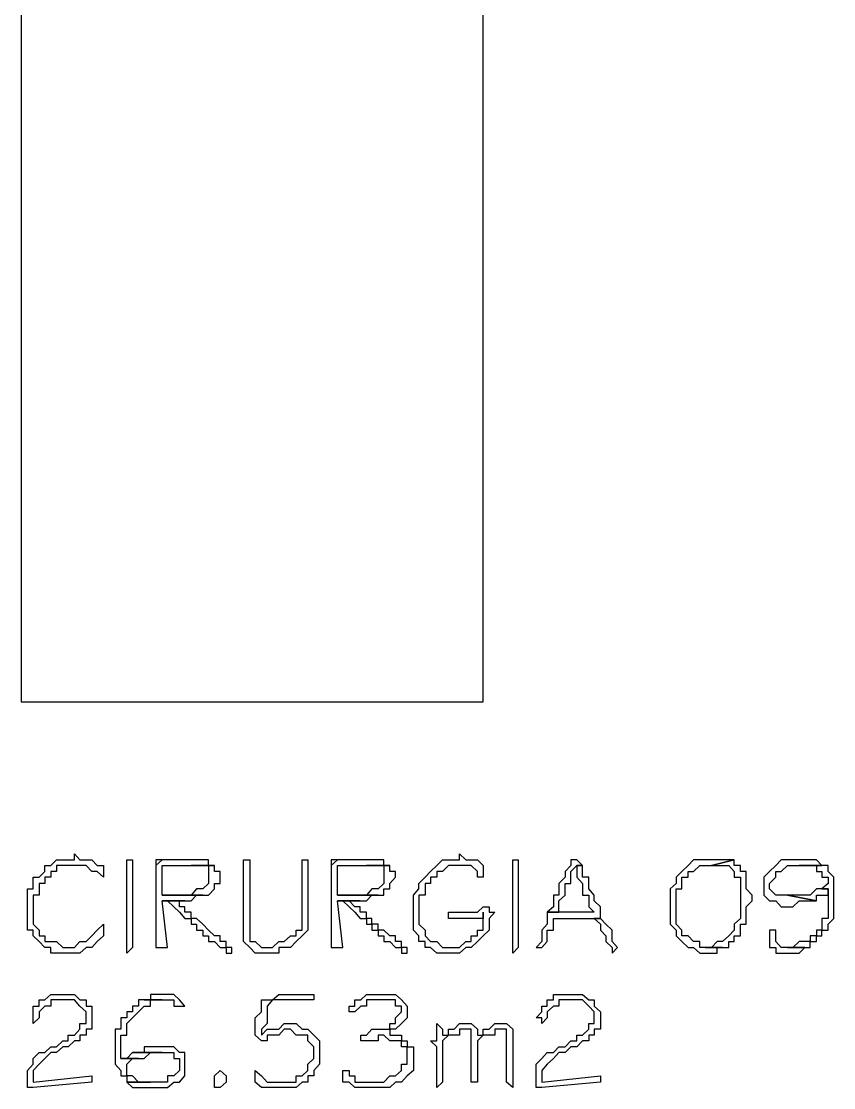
# Model space of a CAD drawing. Header units: millimetres. Extents: x -518.8 to -461.2, y 3.5 to 44.2.
# Drawn here: x -488.666 to -487.781, y 21.071 to 22.233 of the extents above; entities that cross this region are included whole.
import ezdxf

# ---------------------------------------------------------------- set-up
doc = ezdxf.new("R2010")
doc.units = ezdxf.units.MM
doc.header["$MEASUREMENT"] = 0
doc.layers.add('151', color=151, linetype='Continuous')
doc.layers.add('MYSOLIDS', color=7, linetype='Continuous')

msp = doc.modelspace()

# ---------------------------------------------------------------- linework, layer by layer
at = {"layer": '151'}
msp.add_lwpolyline([(-488.6662, 23.3947), (-488.6662, 21.4917), (-488.1632, 21.4917), (-488.1632, 23.3947), (-488.6662, 23.3947)], dxfattribs=at)
at = {"layer": 'MYSOLIDS'}
for points in [[(-488.6083, 21.3135), (-488.6151, 21.3135), (-488.6151, 21.3135), (-488.6211, 21.3135), (-488.6278, 21.3135), (-488.6278, 21.3067), (-488.6339, 21.3067), (-488.6339, 21.3007), (-488.6406, 21.3007), (-488.6406, 21.3007), (-488.6406, 21.2939), (-488.6466, 21.2939), (-488.6466, 21.2879), (-488.6466, 21.2812), (-488.6466, 21.2812), (-488.6534, 21.2812), (-488.6534, 21.2751), (-488.6534, 21.2684), (-488.6534, 21.2624), (-488.6534, 21.2624), (-488.6534, 21.2556), (-488.6534, 21.2496), (-488.6466, 21.2428), (-488.6466, 21.2428), (-488.6466, 21.2368), (-488.6406, 21.2368), (-488.6406, 21.2308), (-488.6339, 21.2308), (-488.6339, 21.2308), (-488.6278, 21.2308), (-488.6211, 21.224), (-488.6211, 21.224), (-488.6151, 21.224), (-488.6083, 21.224), (-488.6083, 21.224), (-488.6023, 21.2308), (-488.6023, 21.2308), (-488.5955, 21.2308), (-488.5955, 21.2308), (-488.5895, 21.2368), (-488.5895, 21.2368), (-488.5835, 21.2428), (-488.5835, 21.2428), (-488.5767, 21.2496), (-488.5767, 21.2496), (-488.5767, 21.2496), (-488.5767, 21.2496), (-488.5767, 21.2428), (-488.5767, 21.2428), (-488.5767, 21.2428), (-488.5767, 21.2368), (-488.5767, 21.2368), (-488.5835, 21.2308), (-488.5835, 21.2308), (-488.5895, 21.224), (-488.5955, 21.224), (-488.5955, 21.224), (-488.5955, 21.224), (-488.6023, 21.218), (-488.6083, 21.218), (-488.6083, 21.218), (-488.6151, 21.218), (-488.6151, 21.218), (-488.6211, 21.218), (-488.6278, 21.218), (-488.6339, 21.218), (-488.6339, 21.224), (-488.6406, 21.224), (-488.6406, 21.224), (-488.6466, 21.2308), (-488.6466, 21.2308), (-488.6534, 21.2368), (-488.6534, 21.2368), (-488.6534, 21.2428), (-488.6594, 21.2428), (-488.6594, 21.2496), (-488.6594, 21.2556), (-488.6594, 21.2624), (-488.6594, 21.2624), (-488.6594, 21.2684), (-488.6594, 21.2751), (-488.6594, 21.2751), (-488.6594, 21.2812), (-488.6594, 21.2879), (-488.6534, 21.2879), (-488.6534, 21.2939), (-488.6534, 21.3007), (-488.6466, 21.3007), (-488.6466, 21.3007), (-488.6406, 21.3067), (-488.6406, 21.3135), (-488.6339, 21.3135), (-488.6339, 21.3135), (-488.6278, 21.3195), (-488.6211, 21.3195), (-488.6211, 21.3195), (-488.6151, 21.3195), (-488.6083, 21.3195), (-488.6083, 21.3263), (-488.6023, 21.3195), (-488.6023, 21.3195), (-488.5955, 21.3195), (-488.5895, 21.3195), (-488.5895, 21.3195), (-488.5835, 21.3135), (-488.5767, 21.3135), (-488.5767, 21.3135), (-488.5767, 21.3067), (-488.5767, 21.3067), (-488.5767, 21.3067), (-488.5767, 21.3067), (-488.5767, 21.3007), (-488.5767, 21.3007), (-488.5835, 21.3067), (-488.5835, 21.3067), (-488.5835, 21.3067), (-488.5835, 21.3067), (-488.5895, 21.3067), (-488.5955, 21.3135), (-488.5955, 21.3135), (-488.6023, 21.3135), (-488.6023, 21.3135), (-488.6083, 21.3135), (-488.6083, 21.3135), (-488.6083, 21.3135), (-488.6083, 21.3135)], [(-488.5451, 21.2624), (-488.5451, 21.2556), (-488.5451, 21.2556), (-488.5451, 21.2496), (-488.5451, 21.2428), (-488.5451, 21.2428), (-488.5451, 21.2308), (-488.5451, 21.2308), (-488.5451, 21.224), (-488.5451, 21.224), (-488.5451, 21.224), (-488.5451, 21.224), (-488.5511, 21.218), (-488.5511, 21.218), (-488.5511, 21.224), (-488.5511, 21.224), (-488.5511, 21.224), (-488.5511, 21.224), (-488.5511, 21.224), (-488.5511, 21.224), (-488.5511, 21.2308), (-488.5511, 21.2308), (-488.5511, 21.2368), (-488.5511, 21.2428), (-488.5511, 21.2496), (-488.5511, 21.2496), (-488.5511, 21.2556), (-488.5511, 21.2624), (-488.5511, 21.2624), (-488.5511, 21.2684), (-488.5511, 21.2751), (-488.5511, 21.2812), (-488.5511, 21.2879), (-488.5511, 21.2879), (-488.5511, 21.2939), (-488.5511, 21.3007), (-488.5511, 21.3007), (-488.5511, 21.3067), (-488.5511, 21.3135), (-488.5511, 21.3135), (-488.5511, 21.3135), (-488.5511, 21.3135), (-488.5511, 21.3195), (-488.5511, 21.3195), (-488.5511, 21.3195), (-488.5511, 21.3195), (-488.5451, 21.3195), (-488.5451, 21.3195), (-488.5451, 21.3135), (-488.5451, 21.3135), (-488.5451, 21.3135), (-488.5451, 21.3135), (-488.5451, 21.3067), (-488.5451, 21.3007), (-488.5451, 21.3007), (-488.5451, 21.2939), (-488.5451, 21.2879), (-488.5451, 21.2812), (-488.5451, 21.2812), (-488.5451, 21.2751), (-488.5451, 21.2684), (-488.5451, 21.2624), (-488.5451, 21.2624), (-488.5451, 21.2624), (-488.5451, 21.2624), (-488.5451, 21.2624)], [(-488.4752, 21.3195), (-488.4752, 21.3195), (-488.4812, 21.3195), (-488.488, 21.3195), (-488.494, 21.3195), (-488.494, 21.3195), (-488.494, 21.3195), (-488.5, 21.3195), (-488.5068, 21.3195), (-488.5128, 21.3195), (-488.5196, 21.3135), (-488.5196, 21.224), (-488.5128, 21.224), (-488.5128, 21.224), (-488.5068, 21.224), (-488.5068, 21.224), (-488.5068, 21.224), (-488.5128, 21.2751), (-488.488, 21.2751), (-488.4812, 21.2751), (-488.4812, 21.2751), (-488.4752, 21.2812), (-488.4684, 21.2812), (-488.4684, 21.2812), (-488.5128, 21.2812), (-488.5128, 21.3135), (-488.5128, 21.3135), (-488.5068, 21.3135), (-488.5, 21.3135), (-488.494, 21.3135), (-488.494, 21.3135), (-488.488, 21.3135), (-488.4812, 21.3135), (-488.4812, 21.3135), (-488.4557, 21.3135), (-488.4624, 21.3135), (-488.4624, 21.3195), (-488.4684, 21.3195), (-488.4752, 21.3195), (-488.4752, 21.3195), (-488.4752, 21.3195)], [(-488.5128, 21.3195), (-488.5196, 21.3195), (-488.5196, 21.3135), (-488.5128, 21.3195), (-488.5128, 21.3195), (-488.5128, 21.3195), (-488.5128, 21.3195)], [(-488.4241, 21.3135), (-488.4241, 21.3195), (-488.4241, 21.3195), (-488.4241, 21.3195), (-488.4241, 21.3195), (-488.4173, 21.3195), (-488.4173, 21.3195), (-488.4173, 21.3135), (-488.4173, 21.3135), (-488.4173, 21.2496), (-488.4173, 21.2428), (-488.4173, 21.2368), (-488.4173, 21.2308), (-488.4113, 21.2308), (-488.4113, 21.2308), (-488.4045, 21.224), (-488.4045, 21.224), (-488.4045, 21.224), (-488.3985, 21.224), (-488.3925, 21.224), (-488.3857, 21.2308), (-488.3857, 21.2308), (-488.3797, 21.2308), (-488.3797, 21.2308), (-488.373, 21.2368), (-488.3669, 21.2368), (-488.3669, 21.2428), (-488.3669, 21.2428), (-488.3602, 21.2428), (-488.3602, 21.2496), (-488.3602, 21.2496), (-488.3602, 21.2556), (-488.3602, 21.2556), (-488.3602, 21.2624), (-488.3602, 21.2684), (-488.3602, 21.2751), (-488.3602, 21.2812), (-488.3602, 21.2879), (-488.3602, 21.2879), (-488.3602, 21.2939), (-488.3602, 21.3007), (-488.3602, 21.3007), (-488.3602, 21.3067), (-488.3602, 21.3135), (-488.3602, 21.3135), (-488.3602, 21.3135), (-488.3602, 21.3195), (-488.3602, 21.3195), (-488.3602, 21.3195), (-488.3602, 21.3195), (-488.3542, 21.3195), (-488.3542, 21.3195), (-488.3542, 21.3135), (-488.3542, 21.3067), (-488.3542, 21.3067), (-488.3542, 21.3007), (-488.3542, 21.2939), (-488.3542, 21.2879), (-488.3542, 21.2812), (-488.3542, 21.2751), (-488.3542, 21.2684), (-488.3542, 21.2624), (-488.3542, 21.2624), (-488.3542, 21.2556), (-488.3542, 21.2556), (-488.3542, 21.2496), (-488.3542, 21.2428), (-488.3542, 21.2428), (-488.3542, 21.2428), (-488.3602, 21.2368), (-488.3602, 21.2368), (-488.3669, 21.2308), (-488.3669, 21.2308), (-488.373, 21.224), (-488.373, 21.224), (-488.3797, 21.224), (-488.3857, 21.224), (-488.3857, 21.218), (-488.3925, 21.218), (-488.3985, 21.218), (-488.3985, 21.218), (-488.4045, 21.218), (-488.4045, 21.218), (-488.4113, 21.218), (-488.4173, 21.224), (-488.4173, 21.224), (-488.4173, 21.224), (-488.4241, 21.2308), (-488.4241, 21.2308), (-488.4241, 21.2368), (-488.4241, 21.2428), (-488.4241, 21.2496), (-488.4241, 21.2496), (-488.4241, 21.3135), (-488.4241, 21.3135), (-488.4241, 21.3135)], [(-488.2902, 21.3195), (-488.2902, 21.3195), (-488.2902, 21.3195), (-488.297, 21.3195), (-488.303, 21.3195), (-488.303, 21.3195), (-488.303, 21.3195), (-488.309, 21.3195), (-488.3158, 21.3195), (-488.3218, 21.3195), (-488.3286, 21.3135), (-488.3286, 21.224), (-488.3218, 21.224), (-488.3218, 21.224), (-488.3218, 21.224), (-488.3158, 21.224), (-488.3158, 21.224), (-488.3218, 21.2751), (-488.2963, 21.2751), (-488.2902, 21.2751), (-488.2902, 21.2751), (-488.2842, 21.2812), (-488.2775, 21.2812), (-488.2775, 21.2812), (-488.3218, 21.2812), (-488.3218, 21.3135), (-488.3218, 21.3135), (-488.3158, 21.3135), (-488.309, 21.3135), (-488.303, 21.3135), (-488.303, 21.3135), (-488.297, 21.3135), (-488.2902, 21.3135), (-488.2902, 21.3135), (-488.2647, 21.3135), (-488.2714, 21.3135), (-488.2714, 21.3195), (-488.2775, 21.3195), (-488.2842, 21.3195), (-488.2902, 21.3195), (-488.2902, 21.3195)], [(-488.3218, 21.3195), (-488.3286, 21.3195), (-488.3286, 21.3135), (-488.3218, 21.3195), (-488.3218, 21.3195), (-488.3218, 21.3195), (-488.3218, 21.3195)], [(-488.1632, 21.2624), (-488.1632, 21.2556), (-488.1692, 21.2556), (-488.176, 21.2556), (-488.182, 21.2556), (-488.182, 21.2556), (-488.1887, 21.2556), (-488.1948, 21.2556), (-488.1948, 21.2556), (-488.2008, 21.2556), (-488.2008, 21.2556), (-488.2008, 21.2624), (-488.2008, 21.2624), (-488.1948, 21.2624), (-488.1948, 21.2624), (-488.1948, 21.2624), (-488.1948, 21.2624), (-488.1887, 21.2624), (-488.1887, 21.2624), (-488.182, 21.2624), (-488.176, 21.2624), (-488.1692, 21.2624), (-488.1692, 21.2624), (-488.1632, 21.2684), (-488.1564, 21.2684), (-488.1564, 21.2624), (-488.1564, 21.2624), (-488.1504, 21.2624), (-488.1504, 21.2624), (-488.1564, 21.2556), (-488.1564, 21.2496), (-488.1564, 21.2496), (-488.1564, 21.2428), (-488.1632, 21.2368), (-488.1632, 21.2368), (-488.1632, 21.2368), (-488.1692, 21.2308), (-488.1692, 21.2308), (-488.176, 21.224), (-488.176, 21.224), (-488.182, 21.224), (-488.182, 21.224), (-488.1887, 21.218), (-488.1948, 21.218), (-488.1948, 21.218), (-488.2008, 21.218), (-488.2075, 21.218), (-488.2075, 21.218), (-488.2136, 21.218), (-488.2203, 21.224), (-488.2203, 21.224), (-488.2263, 21.224), (-488.2263, 21.2308), (-488.2263, 21.2308), (-488.2331, 21.2308), (-488.2331, 21.2368), (-488.2391, 21.2428), (-488.2391, 21.2428), (-488.2391, 21.2496), (-488.2391, 21.2556), (-488.2391, 21.2624), (-488.2391, 21.2624), (-488.2391, 21.2624), (-488.2391, 21.2684), (-488.2391, 21.2751), (-488.2391, 21.2812), (-488.2391, 21.2812), (-488.2331, 21.2879), (-488.2331, 21.2939), (-488.2331, 21.2939), (-488.2263, 21.3007), (-488.2263, 21.3007), (-488.2203, 21.3067), (-488.2203, 21.3067), (-488.2136, 21.3135), (-488.2136, 21.3135), (-488.2136, 21.3135), (-488.2075, 21.3195), (-488.2008, 21.3195), (-488.2008, 21.3195), (-488.1948, 21.3195), (-488.1887, 21.3195), (-488.1887, 21.3263), (-488.182, 21.3195), (-488.176, 21.3195), (-488.176, 21.3195), (-488.1692, 21.3195), (-488.1692, 21.3195), (-488.1632, 21.3135), (-488.1632, 21.3067), (-488.1632, 21.3067), (-488.1632, 21.3067), (-488.1632, 21.3007), (-488.1632, 21.3007), (-488.1632, 21.3007), (-488.1632, 21.3007), (-488.1692, 21.3007), (-488.1692, 21.3067), (-488.1692, 21.3067), (-488.1692, 21.3067), (-488.176, 21.3135), (-488.182, 21.3135), (-488.182, 21.3135), (-488.1887, 21.3135), (-488.1948, 21.3135), (-488.1948, 21.3135), (-488.2008, 21.3135), (-488.2008, 21.3135), (-488.2075, 21.3067), (-488.2136, 21.3067), (-488.2136, 21.3007), (-488.2203, 21.3007), (-488.2203, 21.3007), (-488.2203, 21.2939), (-488.2263, 21.2939), (-488.2263, 21.2879), (-488.2263, 21.2812), (-488.2331, 21.2812), (-488.2331, 21.2751), (-488.2331, 21.2751), (-488.2331, 21.2684), (-488.2331, 21.2624), (-488.2331, 21.2624), (-488.2331, 21.2556), (-488.2331, 21.2496), (-488.2331, 21.2496), (-488.2263, 21.2428), (-488.2263, 21.2368), (-488.2263, 21.2368), (-488.2263, 21.2368), (-488.2203, 21.2308), (-488.2203, 21.2308), (-488.2136, 21.2308), (-488.2075, 21.224), (-488.2008, 21.224), (-488.2008, 21.224), (-488.2008, 21.224), (-488.1948, 21.224), (-488.1887, 21.224), (-488.182, 21.2308), (-488.182, 21.2308), (-488.176, 21.2308), (-488.176, 21.2368), (-488.176, 21.2368), (-488.1692, 21.2368), (-488.1692, 21.2428), (-488.1632, 21.2428), (-488.1632, 21.2496), (-488.1632, 21.2556), (-488.1632, 21.2556), (-488.1632, 21.2624), (-488.1632, 21.2624), (-488.1632, 21.2624), (-488.1632, 21.2624)], [(-488.1248, 21.2624), (-488.1248, 21.2556), (-488.1248, 21.2556), (-488.1248, 21.2496), (-488.1248, 21.2428), (-488.1248, 21.2428), (-488.1248, 21.2308), (-488.1248, 21.2308), (-488.1248, 21.224), (-488.1248, 21.224), (-488.1248, 21.224), (-488.1248, 21.224), (-488.1308, 21.218), (-488.1308, 21.218), (-488.1308, 21.224), (-488.1308, 21.224), (-488.1308, 21.224), (-488.1308, 21.224), (-488.1308, 21.224), (-488.1308, 21.224), (-488.1308, 21.2308), (-488.1308, 21.2308), (-488.1308, 21.2368), (-488.1308, 21.2428), (-488.1308, 21.2496), (-488.1308, 21.2496), (-488.1308, 21.2556), (-488.1308, 21.2624), (-488.1308, 21.2624), (-488.1308, 21.2684), (-488.1308, 21.2751), (-488.1308, 21.2812), (-488.1308, 21.2879), (-488.1308, 21.2879), (-488.1308, 21.2939), (-488.1308, 21.3007), (-488.1308, 21.3007), (-488.1308, 21.3067), (-488.1308, 21.3135), (-488.1308, 21.3135), (-488.1308, 21.3135), (-488.1308, 21.3135), (-488.1308, 21.3195), (-488.1308, 21.3195), (-488.1248, 21.3195), (-488.1248, 21.3195), (-488.1248, 21.3195), (-488.1248, 21.3195), (-488.1248, 21.3135), (-488.1248, 21.3135), (-488.1248, 21.3135), (-488.1248, 21.3135), (-488.1248, 21.3067), (-488.1248, 21.3007), (-488.1248, 21.3007), (-488.1248, 21.2939), (-488.1248, 21.2879), (-488.1248, 21.2812), (-488.1248, 21.2812), (-488.1248, 21.2751), (-488.1248, 21.2684), (-488.1248, 21.2624), (-488.1248, 21.2624), (-488.1248, 21.2624), (-488.1248, 21.2624), (-488.1248, 21.2624)], [(-488.0609, 21.3195), (-488.0609, 21.3195), (-488.0677, 21.3195), (-488.0677, 21.3195), (-488.0677, 21.3135), (-488.0677, 21.3135), (-488.0737, 21.3067), (-488.0737, 21.3007), (-488.0805, 21.2939), (-488.0805, 21.2879), (-488.0805, 21.2812), (-488.0865, 21.2812), (-488.0865, 21.2751), (-488.0865, 21.2751), (-488.0865, 21.2684), (-488.0933, 21.2624), (-488.0933, 21.2624), (-488.0865, 21.2624), (-488.0805, 21.2624), (-488.0805, 21.2684), (-488.0805, 21.2684), (-488.0805, 21.2751), (-488.0737, 21.2812), (-488.0737, 21.2812), (-488.0737, 21.2879), (-488.0737, 21.2879), (-488.0737, 21.2939), (-488.0677, 21.2939), (-488.0677, 21.3007), (-488.0677, 21.3067), (-488.0609, 21.3135), (-488.0549, 21.3135), (-488.0609, 21.3195), (-488.0609, 21.3195), (-488.0609, 21.3195), (-488.0609, 21.3195)], [(-487.9143, 21.3195), (-487.9143, 21.3195), (-487.9211, 21.3195), (-487.9271, 21.3195), (-487.9271, 21.3195), (-487.9339, 21.3195), (-487.9399, 21.3135), (-487.9399, 21.3135), (-487.9466, 21.3067), (-487.9466, 21.3067), (-487.9527, 21.3007), (-487.9527, 21.3007), (-487.9527, 21.2939), (-487.9594, 21.2879), (-487.9594, 21.2879), (-487.9594, 21.2879), (-487.9594, 21.2812), (-487.9594, 21.2751), (-487.9594, 21.2684), (-487.9594, 21.2684), (-487.9594, 21.2624), (-487.9594, 21.2624), (-487.9594, 21.2556), (-487.9594, 21.2496), (-487.9594, 21.2496), (-487.9527, 21.2428), (-487.9527, 21.2368), (-487.9527, 21.2368), (-487.9466, 21.2308), (-487.9466, 21.2308), (-487.9399, 21.224), (-487.9399, 21.224), (-487.9339, 21.224), (-487.9339, 21.224), (-487.9271, 21.218), (-487.9271, 21.218), (-487.9211, 21.218), (-487.9143, 21.218), (-487.9083, 21.218), (-487.9083, 21.224), (-487.9023, 21.224), (-487.9023, 21.224), (-487.9211, 21.224), (-487.9211, 21.224), (-487.9271, 21.224), (-487.9271, 21.2308), (-487.9339, 21.2308), (-487.9339, 21.2308), (-487.9399, 21.2368), (-487.9466, 21.2368), (-487.9466, 21.2428), (-487.9466, 21.2428), (-487.9527, 21.2496), (-487.9527, 21.2496), (-487.9527, 21.2556), (-487.9527, 21.2624), (-487.9527, 21.2684), (-487.9527, 21.2684), (-487.9527, 21.2751), (-487.9527, 21.2751), (-487.9527, 21.2812), (-487.9527, 21.2879), (-487.9466, 21.2879), (-487.9466, 21.2939), (-487.9466, 21.3007), (-487.9399, 21.3007), (-487.9399, 21.3007), (-487.9399, 21.3067), (-487.9339, 21.3067), (-487.9271, 21.3135), (-487.9271, 21.3135), (-487.9211, 21.3135), (-487.9143, 21.3135), (-487.9143, 21.3135), (-487.8895, 21.3195), (-487.8955, 21.3195), (-487.8955, 21.3195), (-487.9023, 21.3195), (-487.9083, 21.3195), (-487.9143, 21.3195), (-487.9143, 21.3195)], [(-487.8895, 21.3195), (-487.9143, 21.3135), (-487.9083, 21.3135), (-487.9023, 21.3135), (-487.9023, 21.3135), (-487.8955, 21.3135), (-487.8895, 21.3067), (-487.8895, 21.3067), (-487.8895, 21.3007), (-487.8827, 21.3007), (-487.8827, 21.2939), (-487.8827, 21.2939), (-487.8827, 21.2879), (-487.8827, 21.2812), (-487.8827, 21.2751), (-487.8827, 21.2751), (-487.8827, 21.2751), (-487.8827, 21.2684), (-487.8827, 21.2624), (-487.8827, 21.2556), (-487.8827, 21.2556), (-487.8827, 21.2556), (-487.8895, 21.2496), (-487.8895, 21.2428), (-487.8895, 21.2428), (-487.8955, 21.2368), (-487.8955, 21.2368), (-487.9023, 21.2308), (-487.9083, 21.2308), (-487.9083, 21.2308), (-487.9083, 21.2308), (-487.9143, 21.224), (-487.9211, 21.224), (-487.9023, 21.224), (-487.8955, 21.224), (-487.8955, 21.2308), (-487.8895, 21.2308), (-487.8895, 21.2368), (-487.8827, 21.2368), (-487.8827, 21.2428), (-487.8827, 21.2496), (-487.8767, 21.2496), (-487.8767, 21.2556), (-487.8767, 21.2624), (-487.8767, 21.2624), (-487.8767, 21.2684), (-487.8699, 21.2751), (-487.8699, 21.2812), (-487.8699, 21.2812), (-487.8767, 21.2879), (-487.8767, 21.2939), (-487.8767, 21.2939), (-487.8767, 21.3007), (-487.8767, 21.3067), (-487.8827, 21.3067), (-487.8827, 21.3135), (-487.8827, 21.3135), (-487.8895, 21.3135), (-487.8895, 21.3195), (-487.8895, 21.3195)], [(-487.8128, 21.3195), (-487.8188, 21.3195), (-487.8188, 21.3195), (-487.8256, 21.3195), (-487.8316, 21.3195), (-487.8316, 21.3195), (-487.8384, 21.3195), (-487.8444, 21.3135), (-487.8444, 21.3135), (-487.8511, 21.3067), (-487.8511, 21.3067), (-487.8511, 21.3067), (-487.8572, 21.3007), (-487.8572, 21.3007), (-487.8572, 21.2939), (-487.8572, 21.2879), (-487.8572, 21.2879), (-487.8572, 21.2812), (-487.8572, 21.2812), (-487.8511, 21.2751), (-487.8511, 21.2751), (-487.8444, 21.2751), (-487.8444, 21.2751), (-487.8384, 21.2684), (-487.8316, 21.2684), (-487.8316, 21.2684), (-487.8256, 21.2684), (-487.8188, 21.2751), (-487.8188, 21.2751), (-487.8128, 21.2751), (-487.8068, 21.2751), (-487.8068, 21.2751), (-487.8, 21.2751), (-487.8316, 21.2812), (-487.8316, 21.2812), (-487.8384, 21.2812), (-487.8444, 21.2812), (-487.8444, 21.2812), (-487.8444, 21.2812), (-487.8511, 21.2879), (-487.8511, 21.2879), (-487.8511, 21.2939), (-487.8511, 21.2939), (-487.8444, 21.3007), (-487.8444, 21.3007), (-487.8444, 21.3067), (-487.8384, 21.3067), (-487.8384, 21.3067), (-487.8316, 21.3135), (-487.8256, 21.3135), (-487.8256, 21.3135), (-487.8188, 21.3135), (-487.8188, 21.3135), (-487.794, 21.3135), (-487.8, 21.3195), (-487.8, 21.3195), (-487.8068, 21.3195), (-487.8128, 21.3195), (-487.8128, 21.3195), (-487.8128, 21.3195)], [(-488.4557, 21.3135), (-488.4812, 21.3135), (-488.4752, 21.3135), (-488.4684, 21.3135), (-488.4684, 21.3135), (-488.4624, 21.3135), (-488.4624, 21.3067), (-488.4624, 21.3067), (-488.4624, 21.3007), (-488.4624, 21.3007), (-488.4624, 21.2939), (-488.4624, 21.2939), (-488.4684, 21.2879), (-488.4684, 21.2879), (-488.4752, 21.2879), (-488.4752, 21.2879), (-488.4812, 21.2812), (-488.4812, 21.2812), (-488.488, 21.2812), (-488.494, 21.2812), (-488.5, 21.2812), (-488.5068, 21.2812), (-488.5128, 21.2812), (-488.4684, 21.2812), (-488.4624, 21.2812), (-488.4624, 21.2812), (-488.4557, 21.2879), (-488.4557, 21.2879), (-488.4557, 21.2939), (-488.4496, 21.2939), (-488.4496, 21.3007), (-488.4496, 21.3067), (-488.4557, 21.3067), (-488.4557, 21.3135), (-488.4557, 21.3135), (-488.4557, 21.3135)], [(-488.2647, 21.3135), (-488.2902, 21.3135), (-488.2842, 21.3135), (-488.2842, 21.3135), (-488.2775, 21.3135), (-488.2714, 21.3135), (-488.2714, 21.3067), (-488.2714, 21.3067), (-488.2714, 21.3007), (-488.2714, 21.3007), (-488.2714, 21.2939), (-488.2714, 21.2939), (-488.2775, 21.2879), (-488.2775, 21.2879), (-488.2842, 21.2879), (-488.2842, 21.2879), (-488.2902, 21.2812), (-488.2902, 21.2812), (-488.297, 21.2812), (-488.303, 21.2812), (-488.309, 21.2812), (-488.3158, 21.2812), (-488.3218, 21.2812), (-488.2775, 21.2812), (-488.2714, 21.2812), (-488.2714, 21.2812), (-488.2714, 21.2879), (-488.2647, 21.2879), (-488.2647, 21.2939), (-488.2647, 21.2939), (-488.2587, 21.3007), (-488.2587, 21.3067), (-488.2647, 21.3067), (-488.2647, 21.3135), (-488.2647, 21.3135), (-488.2647, 21.3135)], [(-488.0549, 21.3135), (-488.0609, 21.3135), (-488.0609, 21.3067), (-488.0609, 21.3067), (-488.0609, 21.3007), (-488.0549, 21.2939), (-488.0549, 21.2939), (-488.0549, 21.2879), (-488.0549, 21.2812), (-488.0481, 21.2812), (-488.0481, 21.2751), (-488.0481, 21.2684), (-488.0481, 21.2684), (-488.0421, 21.2624), (-488.0865, 21.2624), (-488.0933, 21.2624), (-488.0933, 21.2556), (-488.0933, 21.2496), (-488.0933, 21.2496), (-488.0993, 21.2428), (-488.0993, 21.2428), (-488.0993, 21.2368), (-488.0993, 21.2308), (-488.1053, 21.224), (-488.1053, 21.224), (-488.0993, 21.224), (-488.0993, 21.224), (-488.0993, 21.224), (-488.0993, 21.224), (-488.0933, 21.2308), (-488.0933, 21.2368), (-488.0933, 21.2368), (-488.0933, 21.2428), (-488.0865, 21.2428), (-488.0865, 21.2496), (-488.0865, 21.2556), (-488.0421, 21.2556), (-488.0354, 21.2556), (-488.0354, 21.2624), (-488.0354, 21.2684), (-488.0354, 21.2684), (-488.0421, 21.2751), (-488.0421, 21.2751), (-488.0421, 21.2812), (-488.0481, 21.2879), (-488.0481, 21.2879), (-488.0481, 21.2939), (-488.0481, 21.2939), (-488.0481, 21.3007), (-488.0549, 21.3007), (-488.0549, 21.3067), (-488.0549, 21.3067), (-488.0549, 21.3135), (-488.0549, 21.3135)], [(-487.794, 21.3135), (-487.8188, 21.3135), (-487.8128, 21.3135), (-487.8128, 21.3135), (-487.8068, 21.3135), (-487.8, 21.3135), (-487.8, 21.3067), (-487.8, 21.3067), (-487.794, 21.3067), (-487.794, 21.3007), (-487.7872, 21.3007), (-487.7872, 21.2939), (-487.7872, 21.2939), (-487.794, 21.2879), (-487.794, 21.2879), (-487.7872, 21.2879), (-487.7872, 21.2812), (-487.7872, 21.2751), (-487.7872, 21.2751), (-487.7872, 21.2684), (-487.7872, 21.2684), (-487.7872, 21.2624), (-487.7872, 21.2556), (-487.794, 21.2556), (-487.794, 21.2496), (-487.794, 21.2428), (-487.8, 21.2428), (-487.8, 21.2368), (-487.8068, 21.2368), (-487.8068, 21.2308), (-487.8128, 21.2308), (-487.8188, 21.2308), (-487.8188, 21.2308), (-487.8256, 21.224), (-487.8256, 21.224), (-487.8316, 21.224), (-487.8128, 21.224), (-487.8068, 21.224), (-487.8068, 21.2308), (-487.8, 21.2308), (-487.8, 21.2368), (-487.794, 21.2368), (-487.794, 21.2428), (-487.7872, 21.2428), (-487.7872, 21.2496), (-487.7872, 21.2496), (-487.7812, 21.2556), (-487.7812, 21.2624), (-487.7812, 21.2624), (-487.7812, 21.2684), (-487.7812, 21.2684), (-487.7812, 21.2751), (-487.7812, 21.2812), (-487.7812, 21.2812), (-487.7812, 21.2879), (-487.7812, 21.2879), (-487.7812, 21.2939), (-487.7812, 21.3007), (-487.7812, 21.3007), (-487.7872, 21.3067), (-487.7872, 21.3135), (-487.7872, 21.3135), (-487.794, 21.3135), (-487.794, 21.3135)], [(-487.794, 21.2879), (-487.8, 21.2879), (-487.8068, 21.2812), (-487.8068, 21.2812), (-487.8128, 21.2812), (-487.8188, 21.2812), (-487.8188, 21.2812), (-487.8256, 21.2812), (-487.8316, 21.2812), (-487.8, 21.2751), (-487.8, 21.2812), (-487.794, 21.2812), (-487.7872, 21.2812), (-487.7872, 21.2879), (-487.794, 21.2879), (-487.794, 21.2879)], [(-488.488, 21.2751), (-488.5128, 21.2751), (-488.5068, 21.2751), (-488.5, 21.2684), (-488.5, 21.2684), (-488.494, 21.2624), (-488.494, 21.2624), (-488.488, 21.2556), (-488.4812, 21.2556), (-488.4812, 21.2496), (-488.4752, 21.2496), (-488.4752, 21.2428), (-488.4684, 21.2428), (-488.4684, 21.2368), (-488.4624, 21.2368), (-488.4624, 21.2368), (-488.4624, 21.2308), (-488.4557, 21.2308), (-488.4496, 21.224), (-488.4429, 21.224), (-488.4429, 21.218), (-488.4369, 21.218), (-488.4369, 21.218), (-488.4369, 21.218), (-488.4369, 21.218), (-488.4369, 21.218), (-488.4369, 21.224), (-488.4429, 21.224), (-488.4429, 21.2308), (-488.4429, 21.2308), (-488.4496, 21.2308), (-488.4496, 21.2368), (-488.4557, 21.2368), (-488.4557, 21.2368), (-488.4624, 21.2428), (-488.4624, 21.2428), (-488.4684, 21.2496), (-488.4684, 21.2496), (-488.4752, 21.2556), (-488.4812, 21.2556), (-488.4812, 21.2624), (-488.488, 21.2624), (-488.488, 21.2684), (-488.494, 21.2684), (-488.494, 21.2751), (-488.5, 21.2751), (-488.5, 21.2751), (-488.494, 21.2751), (-488.488, 21.2751), (-488.488, 21.2751)], [(-488.297, 21.2751), (-488.3218, 21.2751), (-488.3158, 21.2751), (-488.309, 21.2684), (-488.309, 21.2684), (-488.303, 21.2624), (-488.303, 21.2624), (-488.297, 21.2556), (-488.2902, 21.2556), (-488.2902, 21.2496), (-488.2842, 21.2496), (-488.2842, 21.2428), (-488.2775, 21.2428), (-488.2775, 21.2368), (-488.2714, 21.2368), (-488.2714, 21.2368), (-488.2714, 21.2308), (-488.2647, 21.2308), (-488.2587, 21.224), (-488.2519, 21.224), (-488.2519, 21.218), (-488.2459, 21.218), (-488.2459, 21.218), (-488.2459, 21.218), (-488.2459, 21.218), (-488.2459, 21.218), (-488.2459, 21.224), (-488.2519, 21.224), (-488.2519, 21.2308), (-488.2519, 21.2308), (-488.2587, 21.2308), (-488.2587, 21.2368), (-488.2647, 21.2368), (-488.2647, 21.2368), (-488.2714, 21.2428), (-488.2775, 21.2428), (-488.2775, 21.2496), (-488.2842, 21.2496), (-488.2842, 21.2556), (-488.2902, 21.2556), (-488.2902, 21.2624), (-488.297, 21.2624), (-488.297, 21.2684), (-488.303, 21.2684), (-488.309, 21.2751), (-488.309, 21.2751), (-488.309, 21.2751), (-488.303, 21.2751), (-488.297, 21.2751), (-488.297, 21.2751)], [(-488.0354, 21.2556), (-488.0421, 21.2556), (-488.0421, 21.2556), (-488.0354, 21.2496), (-488.0354, 21.2428), (-488.0354, 21.2428), (-488.0293, 21.2368), (-488.0293, 21.2308), (-488.0226, 21.224), (-488.0226, 21.224), (-488.0226, 21.224), (-488.0226, 21.218), (-488.0166, 21.224), (-488.0166, 21.224), (-488.0166, 21.224), (-488.0226, 21.2308), (-488.0226, 21.2368), (-488.0226, 21.2428), (-488.0293, 21.2496), (-488.0293, 21.2496), (-488.0354, 21.2556), (-488.0354, 21.2556)], [(-487.8511, 21.2428), (-487.8511, 21.2428), (-487.8511, 21.2368), (-487.8511, 21.2368), (-487.8511, 21.2308), (-487.8511, 21.224), (-487.8511, 21.224), (-487.8444, 21.224), (-487.8444, 21.218), (-487.8384, 21.218), (-487.8316, 21.218), (-487.8316, 21.218), (-487.8256, 21.218), (-487.8256, 21.218), (-487.8188, 21.218), (-487.8128, 21.224), (-487.8128, 21.224), (-487.8316, 21.224), (-487.8316, 21.224), (-487.8384, 21.224), (-487.8444, 21.2308), (-487.8444, 21.2308), (-487.8444, 21.2308), (-487.8444, 21.2368), (-487.8444, 21.2368), (-487.8444, 21.2428), (-487.8511, 21.2428), (-487.8511, 21.2428)], [(-488.6534, 21.0774), (-488.5895, 21.0842), (-488.5895, 21.0842), (-488.5895, 21.0842), (-488.5895, 21.0774), (-488.5895, 21.0774), (-488.5895, 21.0774), (-488.5895, 21.0774), (-488.5895, 21.0774), (-488.5895, 21.0774), (-488.6534, 21.0714), (-488.6534, 21.0714), (-488.6534, 21.0714), (-488.6534, 21.0714), (-488.6534, 21.0714), (-488.6594, 21.0714), (-488.6594, 21.0714), (-488.6594, 21.0774), (-488.6594, 21.0774), (-488.6594, 21.0842), (-488.6594, 21.0842), (-488.6594, 21.0902), (-488.6534, 21.0969), (-488.6534, 21.0969), (-488.6534, 21.103), (-488.6534, 21.103), (-488.6466, 21.1097), (-488.6406, 21.1097), (-488.6406, 21.1097), (-488.6406, 21.1097), (-488.6339, 21.1157), (-488.6339, 21.1157), (-488.6278, 21.1157), (-488.6211, 21.1225), (-488.6151, 21.1225), (-488.6151, 21.1285), (-488.6083, 21.1285), (-488.6083, 21.1285), (-488.6083, 21.1285), (-488.6023, 21.1353), (-488.6023, 21.1413), (-488.5955, 21.1413), (-488.5955, 21.1473), (-488.5955, 21.1473), (-488.5955, 21.1541), (-488.6023, 21.1601), (-488.6023, 21.1601), (-488.6023, 21.1601), (-488.6083, 21.1669), (-488.6083, 21.1669), (-488.6151, 21.1669), (-488.6211, 21.1669), (-488.6211, 21.1669), (-488.6278, 21.1669), (-488.6339, 21.1669), (-488.6339, 21.1601), (-488.6406, 21.1601), (-488.6406, 21.1601), (-488.6466, 21.1541), (-488.6466, 21.1541), (-488.6466, 21.1473), (-488.6466, 21.1473), (-488.6534, 21.1413), (-488.6534, 21.1413), (-488.6534, 21.1473), (-488.6534, 21.1473), (-488.6534, 21.1473), (-488.6534, 21.1473), (-488.6534, 21.1541), (-488.6534, 21.1541), (-488.6534, 21.1601), (-488.6466, 21.1601), (-488.6466, 21.1601), (-488.6466, 21.1669), (-488.6406, 21.1669), (-488.6339, 21.1729), (-488.6339, 21.1729), (-488.6278, 21.1729), (-488.6278, 21.1729), (-488.6211, 21.1729), (-488.6211, 21.1729), (-488.6151, 21.1729), (-488.6083, 21.1729), (-488.6083, 21.1729), (-488.6023, 21.1669), (-488.5955, 21.1669), (-488.5955, 21.1669), (-488.5955, 21.1601), (-488.5895, 21.1601), (-488.5895, 21.1541), (-488.5895, 21.1541), (-488.5895, 21.1473), (-488.5895, 21.1413), (-488.5895, 21.1413), (-488.5895, 21.1353), (-488.5955, 21.1353), (-488.5955, 21.1285), (-488.6023, 21.1285), (-488.6023, 21.1285), (-488.6023, 21.1225), (-488.6083, 21.1225), (-488.6151, 21.1157), (-488.6151, 21.1157), (-488.6211, 21.1157), (-488.6278, 21.1097), (-488.6278, 21.1097), (-488.6339, 21.1097), (-488.6406, 21.103), (-488.6406, 21.103), (-488.6466, 21.0969), (-488.6466, 21.0969), (-488.6466, 21.0969), (-488.6534, 21.0902), (-488.6534, 21.0842), (-488.6534, 21.0774), (-488.6534, 21.0774), (-488.6534, 21.0774), (-488.6534, 21.0774)], [(-488.5324, 21.1669), (-488.5384, 21.1669), (-488.5384, 21.1601), (-488.5451, 21.1601), (-488.5451, 21.1541), (-488.5511, 21.1541), (-488.5511, 21.1473), (-488.5511, 21.1473), (-488.5579, 21.1473), (-488.5579, 21.1413), (-488.5579, 21.1353), (-488.5639, 21.1353), (-488.5639, 21.1285), (-488.5639, 21.1285), (-488.5639, 21.1225), (-488.5639, 21.1157), (-488.5639, 21.1157), (-488.5639, 21.1097), (-488.5639, 21.103), (-488.5639, 21.103), (-488.5639, 21.0969), (-488.5579, 21.0902), (-488.5579, 21.0902), (-488.5579, 21.0842), (-488.5511, 21.0842), (-488.5511, 21.0774), (-488.5511, 21.0774), (-488.5256, 21.0774), (-488.5324, 21.0774), (-488.5384, 21.0774), (-488.5384, 21.0774), (-488.5451, 21.0842), (-488.5451, 21.0842), (-488.5511, 21.0842), (-488.5511, 21.0902), (-488.5511, 21.0969), (-488.5511, 21.0969), (-488.5451, 21.103), (-488.5384, 21.103), (-488.5579, 21.103), (-488.5579, 21.103), (-488.5579, 21.1097), (-488.5579, 21.1097), (-488.5579, 21.1157), (-488.5579, 21.1157), (-488.5579, 21.1225), (-488.5579, 21.1285), (-488.5511, 21.1285), (-488.5511, 21.1353), (-488.5511, 21.1353), (-488.5511, 21.1413), (-488.5451, 21.1473), (-488.5451, 21.1473), (-488.5384, 21.1541), (-488.5384, 21.1541), (-488.5324, 21.1601), (-488.5324, 21.1601), (-488.5256, 21.1601), (-488.5256, 21.1669), (-488.5196, 21.1669), (-488.5128, 21.1669), (-488.5128, 21.1669), (-488.5324, 21.1669), (-488.5324, 21.1669)], [(-488.5128, 21.1729), (-488.5128, 21.1729), (-488.5128, 21.1729), (-488.5196, 21.1729), (-488.5256, 21.1729), (-488.5256, 21.1669), (-488.5324, 21.1669), (-488.5128, 21.1669), (-488.5068, 21.1669), (-488.5, 21.1669), (-488.5, 21.1601), (-488.494, 21.1601), (-488.494, 21.1601), (-488.494, 21.1601), (-488.494, 21.1601), (-488.488, 21.1601), (-488.488, 21.1601), (-488.488, 21.1601), (-488.494, 21.1669), (-488.494, 21.1669), (-488.5, 21.1729), (-488.5, 21.1729), (-488.5068, 21.1729), (-488.5128, 21.1729), (-488.5128, 21.1729)], [(-488.3985, 21.1601), (-488.3985, 21.1601), (-488.3985, 21.1541), (-488.3985, 21.1541), (-488.3985, 21.1473), (-488.3985, 21.1413), (-488.4045, 21.1353), (-488.4045, 21.1353), (-488.4045, 21.1285), (-488.3985, 21.1353), (-488.3925, 21.1353), (-488.3925, 21.1353), (-488.3857, 21.1353), (-488.3857, 21.1353), (-488.3797, 21.1413), (-488.373, 21.1413), (-488.373, 21.1413), (-488.3669, 21.1413), (-488.3602, 21.1353), (-488.3602, 21.1353), (-488.3542, 21.1353), (-488.3542, 21.1353), (-488.3474, 21.1285), (-488.3474, 21.1285), (-488.3414, 21.1225), (-488.3414, 21.1225), (-488.3414, 21.1157), (-488.3414, 21.1097), (-488.3414, 21.1097), (-488.3414, 21.103), (-488.3414, 21.0969), (-488.3414, 21.0969), (-488.3414, 21.0969), (-488.3474, 21.0902), (-488.3474, 21.0842), (-488.3542, 21.0842), (-488.3542, 21.0842), (-488.3542, 21.0774), (-488.3602, 21.0774), (-488.3669, 21.0714), (-488.3669, 21.0714), (-488.373, 21.0714), (-488.3797, 21.0714), (-488.3797, 21.0714), (-488.3857, 21.0714), (-488.3925, 21.0714), (-488.3985, 21.0714), (-488.3985, 21.0714), (-488.4045, 21.0714), (-488.4045, 21.0714), (-488.4113, 21.0774), (-488.4113, 21.0774), (-488.4113, 21.0842), (-488.4113, 21.0842), (-488.4113, 21.0842), (-488.4113, 21.0902), (-488.4113, 21.0902), (-488.4045, 21.0842), (-488.4045, 21.0842), (-488.4045, 21.0842), (-488.4045, 21.0842), (-488.4045, 21.0842), (-488.3985, 21.0774), (-488.3985, 21.0774), (-488.3925, 21.0774), (-488.3857, 21.0774), (-488.3857, 21.0774), (-488.3797, 21.0774), (-488.3797, 21.0774), (-488.373, 21.0774), (-488.3669, 21.0774), (-488.3669, 21.0842), (-488.3602, 21.0842), (-488.3602, 21.0842), (-488.3542, 21.0902), (-488.3542, 21.0902), (-488.3542, 21.0969), (-488.3474, 21.103), (-488.3474, 21.103), (-488.3474, 21.1097), (-488.3474, 21.1157), (-488.3474, 21.1157), (-488.3542, 21.1225), (-488.3542, 21.1285), (-488.3542, 21.1285), (-488.3602, 21.1285), (-488.3602, 21.1285), (-488.3669, 21.1285), (-488.373, 21.1353), (-488.373, 21.1353), (-488.3797, 21.1353), (-488.3857, 21.1285), (-488.3857, 21.1285), (-488.3857, 21.1285), (-488.3925, 21.1285), (-488.3985, 21.1285), (-488.3985, 21.1285), (-488.3985, 21.1225), (-488.4045, 21.1225), (-488.4045, 21.1225), (-488.4045, 21.1225), (-488.4045, 21.1225), (-488.4113, 21.1285), (-488.4113, 21.1285), (-488.4113, 21.1285), (-488.4113, 21.1353), (-488.4113, 21.1413), (-488.4113, 21.1473), (-488.4113, 21.1473), (-488.4045, 21.1541), (-488.4045, 21.1601), (-488.4045, 21.1601), (-488.4045, 21.1601), (-488.4045, 21.1669), (-488.4045, 21.1669), (-488.4045, 21.1669), (-488.3985, 21.1669), (-488.3925, 21.1669), (-488.3925, 21.1669), (-488.3857, 21.1729), (-488.3857, 21.1729), (-488.3797, 21.1729), (-488.373, 21.1729), (-488.3669, 21.1729), (-488.3669, 21.1729), (-488.3602, 21.1729), (-488.3602, 21.1729), (-488.3542, 21.1729), (-488.3474, 21.1729), (-488.3474, 21.1729), (-488.3474, 21.1729), (-488.3474, 21.1729), (-488.3474, 21.1669), (-488.3474, 21.1669), (-488.3474, 21.1669), (-488.3474, 21.1669), (-488.3542, 21.1669), (-488.3542, 21.1669), (-488.3602, 21.1669), (-488.3669, 21.1669), (-488.373, 21.1669), (-488.3797, 21.1669), (-488.3857, 21.1669), (-488.3925, 21.1669), (-488.3925, 21.1669), (-488.3985, 21.1601), (-488.3985, 21.1601), (-488.3985, 21.1601), (-488.3985, 21.1601), (-488.3985, 21.1601)], [(-488.2647, 21.1285), (-488.2647, 21.1285), (-488.2587, 21.1285), (-488.2519, 21.1285), (-488.2519, 21.1225), (-488.2459, 21.1225), (-488.2459, 21.1157), (-488.2391, 21.1157), (-488.2391, 21.1097), (-488.2391, 21.103), (-488.2391, 21.103), (-488.2391, 21.0969), (-488.2391, 21.0969), (-488.2391, 21.0902), (-488.2459, 21.0842), (-488.2459, 21.0842), (-488.2519, 21.0774), (-488.2519, 21.0774), (-488.2587, 21.0774), (-488.2587, 21.0774), (-488.2647, 21.0714), (-488.2714, 21.0714), (-488.2714, 21.0714), (-488.2775, 21.0714), (-488.2842, 21.0714), (-488.2902, 21.0714), (-488.2902, 21.0714), (-488.2963, 21.0714), (-488.303, 21.0714), (-488.303, 21.0714), (-488.309, 21.0774), (-488.3158, 21.0774), (-488.3158, 21.0842), (-488.3158, 21.0842), (-488.3158, 21.0902), (-488.3158, 21.0902), (-488.3158, 21.0902), (-488.3158, 21.0902), (-488.3158, 21.0902), (-488.309, 21.0902), (-488.309, 21.0902), (-488.309, 21.0902), (-488.309, 21.0902), (-488.309, 21.0842), (-488.303, 21.0842), (-488.303, 21.0774), (-488.2963, 21.0774), (-488.2902, 21.0774), (-488.2902, 21.0774), (-488.2902, 21.0774), (-488.2842, 21.0774), (-488.2775, 21.0774), (-488.2714, 21.0774), (-488.2714, 21.0774), (-488.2647, 21.0842), (-488.2587, 21.0842), (-488.2587, 21.0842), (-488.2519, 21.0902), (-488.2519, 21.0902), (-488.2519, 21.0969), (-488.2459, 21.0969), (-488.2459, 21.103), (-488.2459, 21.103), (-488.2459, 21.1097), (-488.2459, 21.1157), (-488.2519, 21.1157), (-488.2519, 21.1225), (-488.2587, 21.1225), (-488.2587, 21.1225), (-488.2647, 21.1225), (-488.2714, 21.1285), (-488.2714, 21.1285), (-488.2775, 21.1285), (-488.2775, 21.1225), (-488.2842, 21.1225), (-488.2842, 21.1225), (-488.2902, 21.1225), (-488.2963, 21.1225), (-488.2963, 21.1225), (-488.2963, 21.1225), (-488.2963, 21.1225), (-488.2963, 21.1225), (-488.2963, 21.1285), (-488.2963, 21.1285), (-488.2902, 21.1285), (-488.2842, 21.1353), (-488.2842, 21.1353), (-488.2775, 21.1353), (-488.2714, 21.1353), (-488.2647, 21.1353), (-488.2647, 21.1413), (-488.2587, 21.1413), (-488.2587, 21.1473), (-488.2587, 21.1473), (-488.2519, 21.1541), (-488.2519, 21.1541), (-488.2519, 21.1601), (-488.2587, 21.1601), (-488.2587, 21.1669), (-488.2647, 21.1669), (-488.2647, 21.1669), (-488.2714, 21.1669), (-488.2775, 21.1669), (-488.2775, 21.1669), (-488.2842, 21.1669), (-488.2902, 21.1669), (-488.2902, 21.1601), (-488.2963, 21.1601), (-488.2963, 21.1601), (-488.2963, 21.1601), (-488.303, 21.1541), (-488.303, 21.1541), (-488.309, 21.1541), (-488.309, 21.1541), (-488.309, 21.1541), (-488.309, 21.1541), (-488.309, 21.1541), (-488.309, 21.1541), (-488.309, 21.1601), (-488.309, 21.1601), (-488.303, 21.1601), (-488.303, 21.1601), (-488.303, 21.1669), (-488.2963, 21.1669), (-488.2902, 21.1729), (-488.2902, 21.1729), (-488.2842, 21.1729), (-488.2842, 21.1729), (-488.2775, 21.1729), (-488.2714, 21.1729), (-488.2714, 21.1729), (-488.2647, 21.1729), (-488.2587, 21.1729), (-488.2587, 21.1729), (-488.2519, 21.1669), (-488.2519, 21.1669), (-488.2519, 21.1669), (-488.2459, 21.1601), (-488.2459, 21.1601), (-488.2459, 21.1541), (-488.2459, 21.1541), (-488.2459, 21.1473), (-488.2519, 21.1413), (-488.2519, 21.1413), (-488.2519, 21.1413), (-488.2587, 21.1353), (-488.2647, 21.1353), (-488.2647, 21.1285), (-488.2647, 21.1285), (-488.2647, 21.1285), (-488.2647, 21.1285), (-488.2647, 21.1285)], [(-488.0993, 21.0774), (-488.0354, 21.0842), (-488.0354, 21.0842), (-488.0354, 21.0842), (-488.0354, 21.0774), (-488.0354, 21.0774), (-488.0354, 21.0774), (-488.0354, 21.0774), (-488.0354, 21.0774), (-488.0354, 21.0774), (-488.0993, 21.0714), (-488.0993, 21.0714), (-488.0993, 21.0714), (-488.1053, 21.0714), (-488.1053, 21.0714), (-488.1053, 21.0714), (-488.1053, 21.0714), (-488.1053, 21.0774), (-488.1053, 21.0774), (-488.1053, 21.0842), (-488.1053, 21.0842), (-488.1053, 21.0902), (-488.1053, 21.0969), (-488.1053, 21.0969), (-488.0993, 21.103), (-488.0993, 21.103), (-488.0933, 21.1097), (-488.0933, 21.1097), (-488.0933, 21.1097), (-488.0865, 21.1097), (-488.0805, 21.1157), (-488.0805, 21.1157), (-488.0737, 21.1157), (-488.0677, 21.1225), (-488.0609, 21.1225), (-488.0609, 21.1285), (-488.0549, 21.1285), (-488.0549, 21.1285), (-488.0549, 21.1285), (-488.0481, 21.1353), (-488.0481, 21.1413), (-488.0421, 21.1413), (-488.0421, 21.1473), (-488.0421, 21.1473), (-488.0421, 21.1541), (-488.0481, 21.1601), (-488.0481, 21.1601), (-488.0481, 21.1601), (-488.0549, 21.1669), (-488.0549, 21.1669), (-488.0609, 21.1669), (-488.0677, 21.1669), (-488.0737, 21.1669), (-488.0737, 21.1669), (-488.0805, 21.1669), (-488.0805, 21.1601), (-488.0865, 21.1601), (-488.0865, 21.1601), (-488.0933, 21.1541), (-488.0933, 21.1541), (-488.0933, 21.1473), (-488.0933, 21.1473), (-488.0993, 21.1413), (-488.0993, 21.1413), (-488.0993, 21.1473), (-488.0993, 21.1473), (-488.1053, 21.1473), (-488.1053, 21.1473), (-488.0993, 21.1541), (-488.0993, 21.1541), (-488.0993, 21.1601), (-488.0933, 21.1601), (-488.0933, 21.1601), (-488.0933, 21.1669), (-488.0865, 21.1669), (-488.0865, 21.1729), (-488.0805, 21.1729), (-488.0805, 21.1729), (-488.0737, 21.1729), (-488.0677, 21.1729), (-488.0677, 21.1729), (-488.0609, 21.1729), (-488.0549, 21.1729), (-488.0549, 21.1729), (-488.0481, 21.1669), (-488.0421, 21.1669), (-488.0421, 21.1669), (-488.0421, 21.1601), (-488.0421, 21.1601), (-488.0354, 21.1541), (-488.0354, 21.1541), (-488.0354, 21.1473), (-488.0354, 21.1413), (-488.0354, 21.1413), (-488.0354, 21.1353), (-488.0421, 21.1353), (-488.0421, 21.1285), (-488.0481, 21.1285), (-488.0481, 21.1285), (-488.0481, 21.1225), (-488.0549, 21.1225), (-488.0609, 21.1157), (-488.0609, 21.1157), (-488.0677, 21.1157), (-488.0737, 21.1097), (-488.0805, 21.1097), (-488.0805, 21.1097), (-488.0865, 21.103), (-488.0865, 21.103), (-488.0933, 21.0969), (-488.0933, 21.0969), (-488.0933, 21.0969), (-488.0993, 21.0902), (-488.0993, 21.0842), (-488.0993, 21.0774), (-488.0993, 21.0774), (-488.0993, 21.0774), (-488.0993, 21.0774)], [(-488.1692, 21.1285), (-488.1632, 21.1285), (-488.1632, 21.1353), (-488.1564, 21.1353), (-488.1564, 21.1353), (-488.1504, 21.1413), (-488.1436, 21.1413), (-488.1436, 21.1413), (-488.1376, 21.1413), (-488.1308, 21.1353), (-488.1308, 21.1353), (-488.1308, 21.1285), (-488.1308, 21.1225), (-488.1308, 21.1225), (-488.1308, 21.1157), (-488.1308, 21.1097), (-488.1308, 21.1097), (-488.1308, 21.103), (-488.1308, 21.0969), (-488.1308, 21.0902), (-488.1308, 21.0902), (-488.1308, 21.0842), (-488.1308, 21.0842), (-488.1308, 21.0774), (-488.1308, 21.0774), (-488.1308, 21.0774), (-488.1308, 21.0774), (-488.1308, 21.0714), (-488.1308, 21.0714), (-488.1376, 21.0774), (-488.1376, 21.0774), (-488.1376, 21.0774), (-488.1376, 21.0842), (-488.1376, 21.0842), (-488.1376, 21.0902), (-488.1376, 21.0969), (-488.1376, 21.0969), (-488.1376, 21.103), (-488.1376, 21.1097), (-488.1376, 21.1097), (-488.1376, 21.1157), (-488.1376, 21.1225), (-488.1376, 21.1285), (-488.1376, 21.1285), (-488.1376, 21.1353), (-488.1436, 21.1353), (-488.1436, 21.1353), (-488.1504, 21.1353), (-488.1504, 21.1285), (-488.1564, 21.1285), (-488.1564, 21.1285), (-488.1632, 21.1285), (-488.1692, 21.1225), (-488.1692, 21.1225), (-488.1692, 21.0774), (-488.1692, 21.0774), (-488.1692, 21.0774), (-488.176, 21.0774), (-488.176, 21.0774), (-488.176, 21.0774), (-488.176, 21.0774), (-488.176, 21.0774), (-488.176, 21.0774), (-488.176, 21.1225), (-488.176, 21.1285), (-488.176, 21.1285), (-488.176, 21.1353), (-488.182, 21.1353), (-488.182, 21.1353), (-488.1887, 21.1353), (-488.1887, 21.1285), (-488.1948, 21.1285), (-488.1948, 21.1285), (-488.2008, 21.1285), (-488.2075, 21.1225), (-488.2075, 21.1225), (-488.2075, 21.0774), (-488.2075, 21.0774), (-488.2075, 21.0774), (-488.2136, 21.0714), (-488.2136, 21.0714), (-488.2136, 21.0774), (-488.2136, 21.0774), (-488.2136, 21.0774), (-488.2136, 21.0774), (-488.2136, 21.1157), (-488.2136, 21.1157), (-488.2136, 21.1157), (-488.2136, 21.1157), (-488.2136, 21.1157), (-488.2203, 21.1225), (-488.2203, 21.1225), (-488.2203, 21.1225), (-488.2203, 21.1225), (-488.2136, 21.1225), (-488.2136, 21.1225), (-488.2136, 21.1285), (-488.2136, 21.1285), (-488.2136, 21.1353), (-488.2136, 21.1353), (-488.2136, 21.1353), (-488.2136, 21.1413), (-488.2136, 21.1413), (-488.2075, 21.1353), (-488.2075, 21.1353), (-488.2075, 21.1353), (-488.2075, 21.1353), (-488.2075, 21.1285), (-488.2008, 21.1285), (-488.2008, 21.1353), (-488.1948, 21.1353), (-488.1948, 21.1353), (-488.1887, 21.1413), (-488.182, 21.1413), (-488.182, 21.1413), (-488.176, 21.1413), (-488.1692, 21.1353), (-488.1692, 21.1353), (-488.1692, 21.1285), (-488.1692, 21.1285), (-488.1692, 21.1285), (-488.1692, 21.1285), (-488.1692, 21.1285)], [(-488.5451, 21.1097), (-488.5451, 21.1097), (-488.5511, 21.103), (-488.5579, 21.103), (-488.5384, 21.103), (-488.5384, 21.103), (-488.5324, 21.103), (-488.5324, 21.103), (-488.5256, 21.1097), (-488.5196, 21.1097), (-488.5196, 21.1097), (-488.5128, 21.1097), (-488.5451, 21.1097), (-488.5451, 21.1097)], [(-488.5128, 21.1157), (-488.5128, 21.1157), (-488.5196, 21.1157), (-488.5256, 21.1157), (-488.5324, 21.1157), (-488.5324, 21.1097), (-488.5324, 21.1097), (-488.5384, 21.1097), (-488.5451, 21.1097), (-488.5128, 21.1097), (-488.5128, 21.1097), (-488.5068, 21.1097), (-488.5, 21.1097), (-488.5, 21.103), (-488.494, 21.103), (-488.494, 21.103), (-488.494, 21.0969), (-488.494, 21.0902), (-488.494, 21.0902), (-488.5, 21.0842), (-488.5, 21.0842), (-488.5068, 21.0842), (-488.5068, 21.0774), (-488.5128, 21.0774), (-488.5196, 21.0774), (-488.5196, 21.0774), (-488.5256, 21.0774), (-488.5511, 21.0774), (-488.5451, 21.0714), (-488.5384, 21.0714), (-488.5384, 21.0714), (-488.5324, 21.0714), (-488.5256, 21.0714), (-488.5256, 21.0714), (-488.5196, 21.0714), (-488.5128, 21.0714), (-488.5068, 21.0714), (-488.5068, 21.0714), (-488.5, 21.0774), (-488.494, 21.0774), (-488.494, 21.0774), (-488.494, 21.0774), (-488.488, 21.0842), (-488.488, 21.0902), (-488.488, 21.0902), (-488.488, 21.0969), (-488.488, 21.0969), (-488.488, 21.103), (-488.488, 21.1097), (-488.494, 21.1097), (-488.494, 21.1097), (-488.5, 21.1157), (-488.5, 21.1157), (-488.5068, 21.1157), (-488.5128, 21.1157), (-488.5128, 21.1157)], [(-488.4496, 21.0714), (-488.4557, 21.0714), (-488.4557, 21.0714), (-488.4557, 21.0774), (-488.4557, 21.0774), (-488.4557, 21.0842), (-488.4557, 21.0842), (-488.4496, 21.0902), (-488.4496, 21.0902), (-488.4429, 21.0842), (-488.4429, 21.0842), (-488.4429, 21.0842), (-488.4429, 21.0842), (-488.4429, 21.0774), (-488.4429, 21.0774), (-488.4496, 21.0714), (-488.4496, 21.0714), (-488.4496, 21.0714), (-488.4496, 21.0714), (-488.4496, 21.0714)]]:
    msp.add_lwpolyline(points, dxfattribs=at)

doc.saveas('drawing.dxf')
